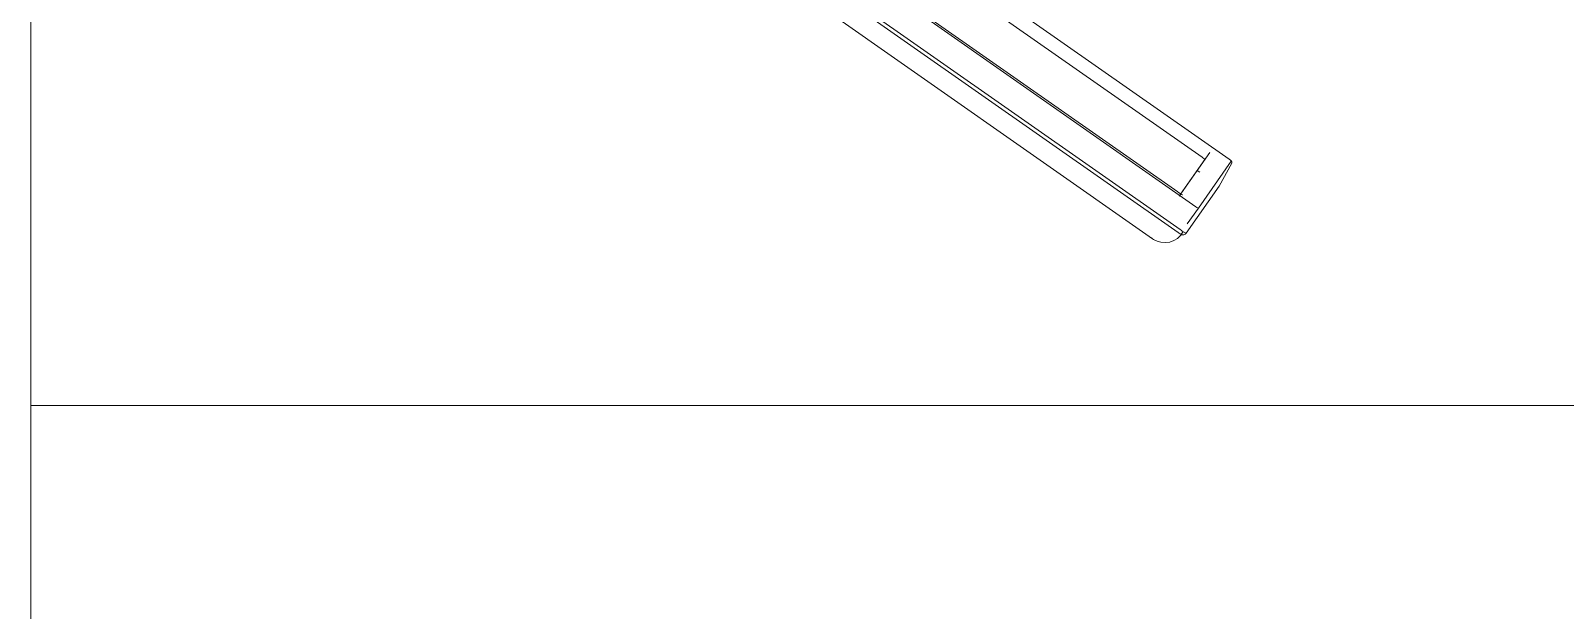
# Model space of a CAD drawing. Header units: inches. Extents: x 1 to 4637, y -664 to 702.
# Drawn here: x 1529.79 to 1563.76, y 564.87 to 577.7 of the extents above; entities that cross this region are included whole.
import ezdxf

# ---------------------------------------------------------------- set-up
doc = ezdxf.new("R2010")
doc.units = ezdxf.units.IN
doc.header["$MEASUREMENT"] = 0
doc.layers.add('I-FURN', color=30, linetype='Continuous', lineweight=9)
doc.layers.add('I-WALL', color=2, linetype='Continuous', lineweight=9)

# ---------------------------------------------------------------- blocks, each defined once
blk = doc.blocks.new('Desk - Group 3 - No Side Chairs-V2-New Construction - Tel_Data_Elec Plan')
at = {"layer": 'I-FURN'}
for p, q in [((26.531, -24.547), (5.504, -9.823)), ((26.531, -24.547), (5.504, -9.823)), ((25.93, -24.501), (5.753, -10.372)), ((4.768, -10.874), (25.796, -25.597)), ((25.392, -25.269), (5.215, -11.14)), ((4.371, -11.441), (25.398, -26.165)), ((4.415, -11.378), (25.443, -26.101)), ((4.415, -11.378), (25.443, -26.101)), ((4.434, -12.02), (24.833, -26.304)), ((26.102, -24.393), (25.424, -25.361)), ((25.454, -25.319), (25.991, -24.552)), ((25.823, -24.791), (25.88, -24.832)), ((25.823, -24.791), (25.88, -24.832)), ((25.848, -25.627), (26.578, -24.585)), ((26.309, -25.138), (26.589, -24.634)), ((26.309, -25.138), (25.579, -26.18)), ((25.579, -26.18), (26.309, -25.138)), ((25.602, -25.978), (25.848, -25.627)), ((25.467, -26.212), (25.513, -26.147)), ((25.399, -26.165), (25.467, -26.212)), ((72, -30), (0, -30))]:
    blk.add_line(p, q, dxfattribs=at)
at = {"layer": 'I-FURN', "flags": 128}
for points in [[(26.589, -24.634), (26.593, -24.619), (26.593, -24.608), (26.591, -24.602), (26.589, -24.597), (26.587, -24.594), (26.585, -24.592), (26.584, -24.59), (26.583, -24.588), (26.581, -24.587), (26.58, -24.586), (26.579, -24.584), (26.578, -24.583), (26.576, -24.582), (26.575, -24.581), (26.574, -24.58), (26.573, -24.578), (26.571, -24.577), (26.57, -24.576), (26.568, -24.575), (26.567, -24.574), (26.565, -24.572), (26.564, -24.571), (26.562, -24.57), (26.56, -24.568), (26.559, -24.567), (26.557, -24.566), (26.555, -24.564), (26.553, -24.563), (26.551, -24.561), (26.549, -24.56), (26.547, -24.558), (26.545, -24.557), (26.544, -24.556), (26.542, -24.554), (26.539, -24.553), (26.537, -24.551), (26.535, -24.55), (26.533, -24.548), (26.531, -24.547), (26.531, -24.547)], [(25.497, -25.334), (25.497, -25.334), (25.496, -25.334), (25.495, -25.333), (25.494, -25.333), (25.492, -25.332), (25.49, -25.331), (25.487, -25.329), (25.485, -25.328), (25.482, -25.326), (25.479, -25.325), (25.476, -25.323), (25.473, -25.321), (25.469, -25.319), (25.466, -25.317), (25.462, -25.315), (25.458, -25.312), (25.454, -25.31), (25.45, -25.307), (25.446, -25.305), (25.442, -25.302), (25.437, -25.299), (25.433, -25.296), (25.428, -25.293), (25.424, -25.29), (25.419, -25.287), (25.415, -25.284), (25.41, -25.281), (25.405, -25.278), (25.401, -25.274), (25.396, -25.271), (25.392, -25.269)], [(25.45, -26.235), (25.384, -26.299), (25.304, -26.347), (25.214, -26.378), (25.118, -26.39), (25.02, -26.382)], [(25.579, -26.18), (25.553, -26.205), (25.528, -26.215), (25.51, -26.217), (25.499, -26.216), (25.491, -26.215), (25.485, -26.214), (25.48, -26.212), (25.477, -26.211), (25.473, -26.21), (25.47, -26.208), (25.468, -26.207), (25.465, -26.206), (25.463, -26.205), (25.46, -26.204), (25.458, -26.202), (25.456, -26.201), (25.454, -26.2), (25.451, -26.199), (25.449, -26.197), (25.447, -26.196), (25.444, -26.195), (25.442, -26.193), (25.44, -26.192), (25.437, -26.191), (25.435, -26.189), (25.433, -26.188), (25.43, -26.186), (25.428, -26.184), (25.425, -26.183), (25.422, -26.181), (25.42, -26.179), (25.417, -26.178), (25.415, -26.176), (25.412, -26.174), (25.409, -26.172), (25.407, -26.171), (25.404, -26.169), (25.402, -26.167), (25.399, -26.165), (25.398, -26.165)]]:
    blk.add_lwpolyline(points, dxfattribs=at)
at = {"layer": 'I-FURN'}
for centre, major_axis, start_param, end_param in [((25.926, -24.506), (-0.0645, 0.0452), 3.403392, 4.712389), ((26.528, -24.551), (-0.0493, 0.0345), 3.926991, 4.712389), ((26.528, -24.551), (-0.0493, 0.0345), 3.926991, 4.049463), ((25.799, -25.593), (-0.0493, 0.0345), 1.570796, 3.141593), ((25.798, -25.593), (-0.0493, 0.0345), 2.356194, 3.141593), ((25.45, -26.09), (-0.129, 0.09), 1.570796, 3.141593), ((25.45, -26.09), (-0.129, 0.09), 1.570796, 3.141593)]:
    blk.add_ellipse(centre, major_axis=major_axis, ratio=0.087156, start_param=start_param, end_param=end_param, dxfattribs=at)
blk.add_open_spline([(25.02, -26.382), (25.001, -26.378), (24.962, -26.369), (24.908, -26.348), (24.858, -26.321), (24.827, -26.3), (24.812, -26.288)], degree=3, dxfattribs=at)
blk.add_open_spline([(25.467, -26.213), (25.467, -26.213), (25.464, -26.217), (25.457, -26.227), (25.45, -26.235)], degree=3, knots=[0.25, 0.25, 0.25, 0.25, 0.5, 1, 1, 1, 1], dxfattribs=at)

msp = doc.modelspace()

# ---------------------------------------------------------------- linework, layer by layer
at = {"layer": 'I-WALL', "color": 250, "lineweight": 20}
msp.add_line((1529.786, 530.022), (1529.786, 677.397), dxfattribs=at)

# ---------------------------------------------------------------- block references
at = {"layer": 'I-FURN'}
msp.add_blockref('Desk - Group 3 - No Side Chairs-V2-New Construction - Tel_Data_Elec Plan', (1529.786, 599.397), dxfattribs=at)

doc.saveas('drawing.dxf')
